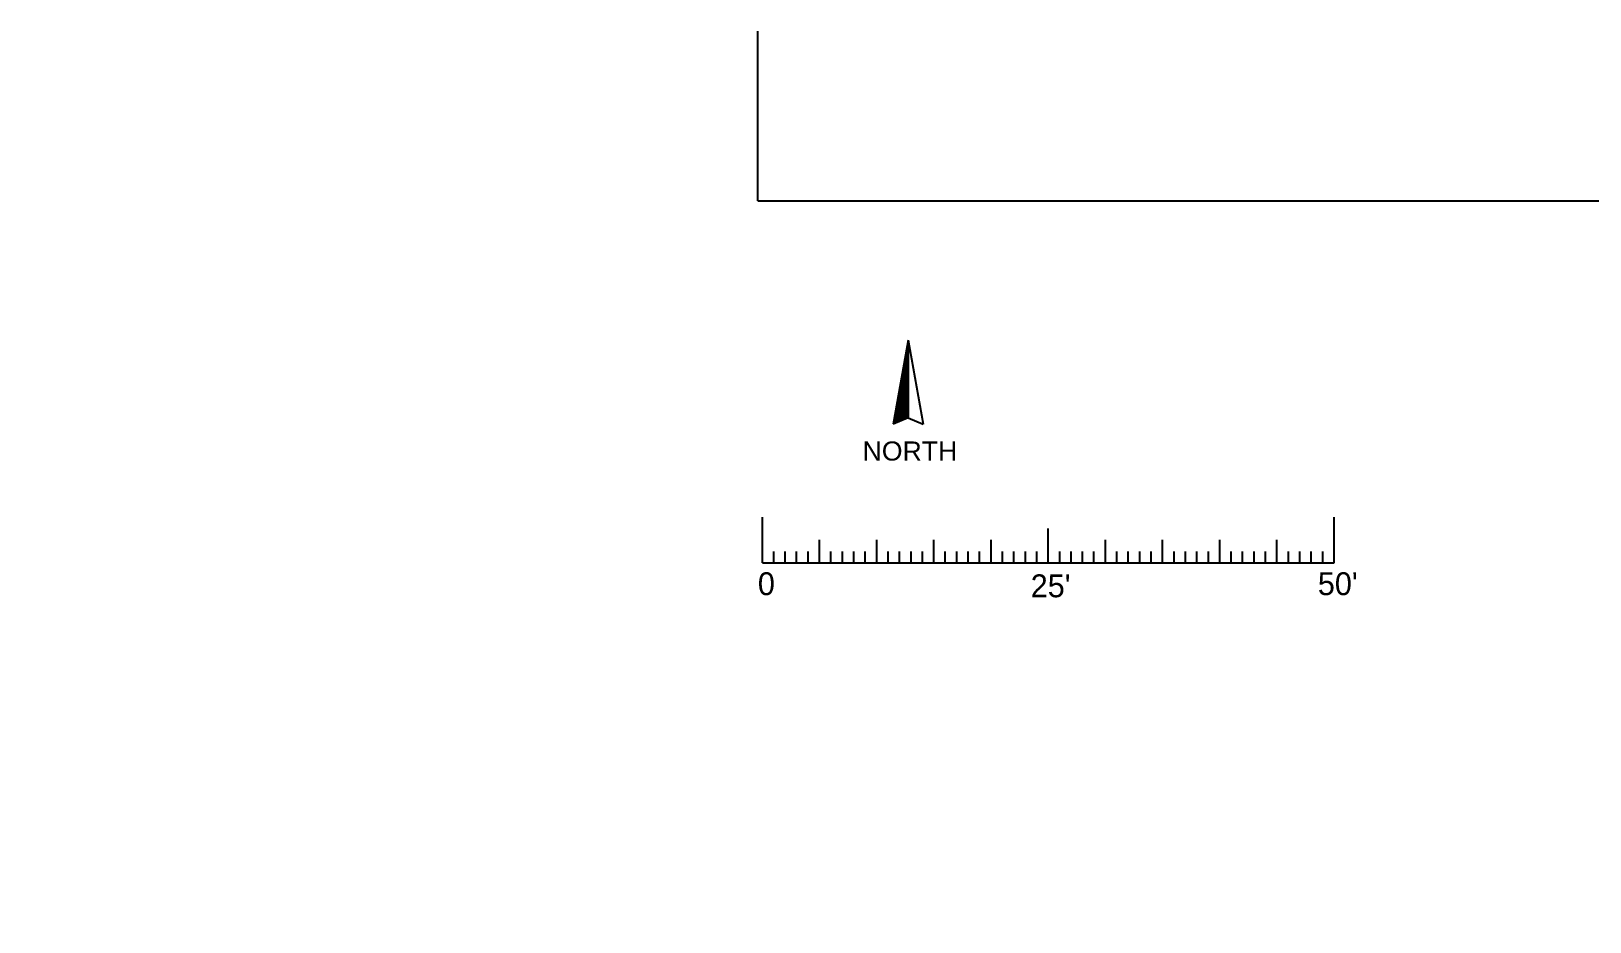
# Model space of a CAD drawing. Header units: inches. Extents: x -34849 to 37501, y -26482 to 39290.
# Drawn here: x -834 to 802, y 11645 to 12580 of the extents above; entities that cross this region are included whole.
import ezdxf

# ---------------------------------------------------------------- set-up
doc = ezdxf.new("R2010")
doc.units = ezdxf.units.IN
doc.header["$MEASUREMENT"] = 0
for name, color, linetype in [('035$01OUT', 7, 'Continuous'), ('035$04OFF', 7, 'Continuous'), ('151$01OUT', 7, 'Continuous')]:
    doc.layers.add(name, color=color, linetype=linetype)

# ---------------------------------------------------------------- blocks, each defined once
blk = doc.blocks.new('scale bar')
for p, q in [((-41591.4, 15421.9), (-41591.4, 15469.9)), ((-41291.4, 15421.9), (-41291.4, 15457.9)), ((-40991.4, 15421.9), (-40991.4, 15469.9)), ((-41591.4, 15421.9), (-41591.4, 15445.9)), ((-41531.4, 15421.9), (-41531.4, 15445.9)), ((-41471.4, 15421.9), (-41471.4, 15445.9)), ((-41411.4, 15421.9), (-41411.4, 15445.9)), ((-41351.4, 15421.9), (-41351.4, 15445.9)), ((-41231.4, 15421.9), (-41231.4, 15445.9)), ((-41171.4, 15421.9), (-41171.4, 15445.9)), ((-41111.4, 15421.9), (-41111.4, 15445.9)), ((-41051.4, 15421.9), (-41051.4, 15445.9)), ((-41579.4, 15421.9), (-41579.4, 15433.9)), ((-41567.4, 15421.9), (-41567.4, 15433.9)), ((-41555.4, 15421.9), (-41555.4, 15433.9)), ((-41543.4, 15421.9), (-41543.4, 15433.9)), ((-41519.4, 15421.9), (-41519.4, 15433.9)), ((-41507.4, 15421.9), (-41507.4, 15433.9)), ((-41495.4, 15421.9), (-41495.4, 15433.9)), ((-41483.4, 15421.9), (-41483.4, 15433.9)), ((-41459.4, 15421.9), (-41459.4, 15433.9)), ((-41447.4, 15421.9), (-41447.4, 15433.9)), ((-41435.4, 15421.9), (-41435.4, 15433.9)), ((-41423.4, 15421.9), (-41423.4, 15433.9)), ((-41399.4, 15421.9), (-41399.4, 15433.9)), ((-41387.4, 15421.9), (-41387.4, 15433.9)), ((-41375.4, 15421.9), (-41375.4, 15433.9)), ((-41363.4, 15421.9), (-41363.4, 15433.9)), ((-41339.4, 15421.9), (-41339.4, 15433.9)), ((-41327.4, 15421.9), (-41327.4, 15433.9)), ((-41315.4, 15421.9), (-41315.4, 15433.9)), ((-41303.4, 15421.9), (-41303.4, 15433.9)), ((-41279.4, 15421.9), (-41279.4, 15433.9)), ((-41267.4, 15421.9), (-41267.4, 15433.9)), ((-41255.4, 15421.9), (-41255.4, 15433.9)), ((-41243.4, 15421.9), (-41243.4, 15433.9)), ((-41219.4, 15421.9), (-41219.4, 15433.9)), ((-41207.4, 15421.9), (-41207.4, 15433.9)), ((-41195.4, 15421.9), (-41195.4, 15433.9)), ((-41183.4, 15421.9), (-41183.4, 15433.9)), ((-41159.4, 15421.9), (-41159.4, 15433.9)), ((-41147.4, 15421.9), (-41147.4, 15433.9)), ((-41135.4, 15421.9), (-41135.4, 15433.9)), ((-41123.4, 15421.9), (-41123.4, 15433.9)), ((-41099.4, 15421.9), (-41099.4, 15433.9)), ((-41087.4, 15421.9), (-41087.4, 15433.9)), ((-41075.4, 15421.9), (-41075.4, 15433.9)), ((-41063.4, 15421.9), (-41063.4, 15433.9)), ((-41039.4, 15421.9), (-41039.4, 15433.9)), ((-41027.4, 15421.9), (-41027.4, 15433.9)), ((-41015.4, 15421.9), (-41015.4, 15433.9)), ((-41003.4, 15421.9), (-41003.4, 15433.9)), ((-41591.4, 15421.9), (-40991.4, 15421.9)), ((-41531.4, 15421.9), (-41531.4, 15421.9)), ((-41471.4, 15421.9), (-41471.4, 15421.9)), ((-41411.4, 15421.9), (-41411.4, 15421.9)), ((-41351.4, 15421.9), (-41351.4, 15421.9)), ((-41231.4, 15421.9), (-41231.4, 15421.9)), ((-41171.4, 15421.9), (-41171.4, 15421.9)), ((-41111.4, 15421.9), (-41111.4, 15421.9)), ((-41051.4, 15421.9), (-41051.4, 15421.9))]:
    blk.add_line(p, q)
for s, p in [('0', (-41596.1, 15388)), ("25'", (-41309.8, 15385.8)), ("50'", (-41008.5, 15388))]:
    blk.add_text(s, height=24).set_placement(p)
blk = doc.blocks.new('NORTH')
at = {"layer": '151$01OUT'}
h = blk.add_hatch(dxfattribs=at)
h.set_pattern_fill('ANSI31', color=256, scale=10, angle=-22, style=0)
h.set_pattern_definition([(23, (-25359.4078, -571.1874), (-0.48841391, 1.15063107), [])])
h.paths.add_polyline_path([(-17714.4, 14470.8), (-17638.8, 14440.3), (-17638.4, 14423.3)])
for p, q in [((-17714.4, 14470.8, 0), (-17626.7, 14452.2, 0)), ((-17714.4, 14470.8, 0), (-17638.4, 14423.3, 0)), ((-17714.4, 14470.8, 0), (-17638.8, 14440.3, 0)), ((-17638.8, 14440.3, 0), (-17626.7, 14452.2, 0)), ((-17638.8, 14440.3, 0), (-17638.4, 14423.3, 0))]:
    blk.add_line(p, q, dxfattribs=at)
at = {"layer": '151$01OUT', "insert": (-17633.6, 14386.6, 0), "char_height": 20, "width": 81.982, "attachment_point": 1, "rotation": 68}
blk.add_mtext('{\\fArial|b0|i0|c0|p34;NORTH}', dxfattribs=at)

msp = doc.modelspace()

# ---------------------------------------------------------------- linework, layer by layer
at = {"layer": '035$01OUT'}
for p, q in [((-71.6, 12579.5), (-71.6, 12401.6)), ((-71.4, 12401.7), (1366.6, 12401.7))]:
    msp.add_line(p, q, dxfattribs=at)
msp.add_solid([(-71.4, 12401.8), (-71.4, 12401.7), (-71.6, 12401.7)], dxfattribs=at)
at = {"layer": '035$04OFF', "color": 1}
msp.add_circle((4615.6, 6404.2, 0), 32885.9, dxfattribs=at)

# ---------------------------------------------------------------- block references
at = {"rotation": 292.0176183211665}
msp.add_blockref('NORTH', (-6688.1, -9592), dxfattribs=at)
msp.add_blockref('scale bar', (41524.8, -3400.3))

doc.saveas('drawing.dxf')
